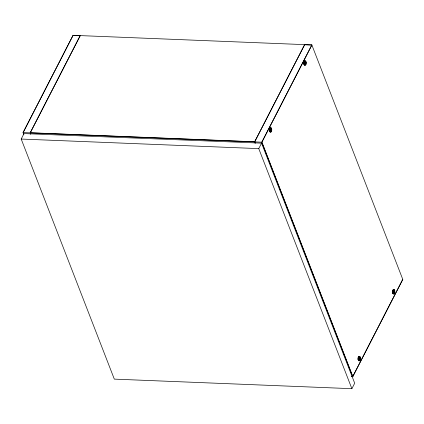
<?xml version="1.0" encoding="UTF-8"?>
<svg xmlns="http://www.w3.org/2000/svg" width="424" height="424" viewBox="0 0 424 424"><rect width="100%" height="100%" fill="white"/><g stroke="black" fill="none" stroke-linecap="round" stroke-linejoin="round"><path stroke-width="0.64" d="M269.457 129.845L270.406 129.945L270.109 128.864A1.829 0.822 -87.7 0 1 270.369 128.366L270.777 129.177L271.27 128.44A1.829 0.822 -87.7 0 1 271.477 128.97L271.084 129.903L271.567 129.988L270.072 129.919M304.628 64.257L305.529 64.612A1.829 0.822 -87.7 0 0 305.784 64.114L305.073 63.807L304.623 64.543A1.829 0.822 -87.7 0 1 304.416 64.008L304.814 63.028L304.512 61.994A1.829 0.822 -87.7 0 1 304.771 61.496L305.142 62.296L305.879 62.1A1.829 0.822 -87.7 0 0 305.672 61.565L304.633 61.872M358.927 357.411L359.965 357.109A1.829 0.822 -87.7 0 1 360.172 357.644L359.775 358.625L360.077 359.658A1.829 0.822 -87.7 0 1 359.822 360.156L359.149 359.886M271.079 129.993L271.381 130.984A1.829 0.822 -87.7 0 1 271.127 131.482L270.279 131.149M305.879 62.1L305.487 63.075L305.784 64.114M359.822 360.156L359.409 359.345L358.916 360.087A1.829 0.822 -87.7 0 1 358.709 359.552L359.107 358.577L358.805 357.538A1.829 0.822 -87.7 0 1 359.064 357.04L359.42 357.829L360.172 357.644M394.574 290.774L394.182 291.707L394.442 292.772A1.829 0.822 -87.7 0 1 394.225 293.281L393.811 292.47L393.318 293.212A1.829 0.822 -87.7 0 1 393.112 292.682L393.509 291.701L393.207 290.668A1.829 0.822 -87.7 0 1 393.467 290.17L393.822 290.959L394.574 290.774A1.829 0.822 -87.7 0 0 394.368 290.239L393.673 290.44M271.127 131.482L270.729 130.677L270.66 131.753L269.86 131.26M305.11 63.801L305.063 64.883L304.22 64.363M393.281 291.15L393.88 290.975L393.933 289.899L392.82 290.461M270.406 129.945L270.014 130.878A1.829 0.822 -87.7 0 0 270.221 131.413L270.687 130.672M358.365 357.273L358.799 356.934M392.767 290.398L393.202 290.064M271.159 129.596L269.982 129.516L271.477 128.97M351.459 376.676L352.757 376.724L402.8 279.458L311.831 44.923L73.082 35.314L23.039 132.579L23.755 134.429M23.871 134.44L23.15 132.59L73.082 35.314M21.2 139.051L24.014 133.581L261.571 143.148L354.692 383.216L351.878 388.686L114.316 379.125L21.2 139.051L258.757 148.617L261.571 143.148M30.199 132.866L80.242 35.6L30.199 132.866L30.682 134.101M254.628 141.902L304.665 44.637L254.628 141.902L255.105 143.137M352.757 376.724L261.788 142.194L311.831 44.923M304.639 62.466L305.28 62.275L305.672 61.565M358.927 358.01L359.573 357.814L359.965 357.109M394.368 290.239L393.88 290.975M402.747 279.331L352.773 376.475L351.469 376.422M304.3 61.703L304.745 61.507M304.639 61.528L305.232 61.231L305.185 62.307L303.987 62.259M269.855 128.594L270.337 128.382M270.236 128.403L270.83 128.101L270.782 129.177L269.463 129.161A1.558 0.7 -87.7 0 1 269.659 128.684M358.301 357.39L359.531 356.769L359.478 357.851L358.285 357.803M303.791 62.323L304.512 61.994M358.084 357.867L358.805 357.538M269.584 129.108L270.109 128.864M392.725 290.885L393.207 290.668M358.492 357.294L359.064 357.04M393.112 290.329L393.44 290.18M269.881 128.848L271.27 128.44M303.785 62.969L304.814 63.028M392.412 291.648L394.665 291.786L393.17 291.717M358.079 358.524L359.107 358.577M73.129 35.441L80.29 35.733M304.718 44.769L311.879 45.055L261.905 142.199L352.821 376.602L351.523 376.554M304.989 61.883L305.736 61.915M304.172 62.111L305.37 62.158M304.384 62.646L305.577 62.694M305.54 63.478L304.395 63.563A1.161 0.519 -87.7 0 1 304.215 63.971M304.088 63.929L305.28 63.976L305.529 64.612M304.183 64.141L304.978 64.236M305.794 64.718L305.084 64.337M270.337 128.748L271.334 128.785M269.77 128.981L270.968 129.029M269.887 129.945L269.94 130.3L271.137 130.353M269.685 130.804L270.878 130.852M270.321 131.032L271.392 131.588M393.08 291.315L394.272 291.362M393.043 292.104L394.235 292.152M392.613 292.422L394.442 292.772M392.783 292.602L393.976 292.65M392.762 292.846L394.225 293.281M358.466 357.655L359.663 357.702M358.678 358.185L359.87 358.232M358.614 358.905L359.833 359.022M358.094 359.218L359.409 359.345L359.356 360.421L358.455 359.833M358.381 359.473L359.573 359.52M358.11 359.706L358.852 359.738M304.474 63.049L305.969 63.118L305.487 63.075M358.768 358.587L360.262 358.662L359.775 358.625M261.788 142.194L23.15 132.59M393.027 291.664L393.509 291.701M271.344 130.968L269.94 130.3M360.04 359.642L359.552 359.451M304.575 64.236L304.231 64.098M359.075 359.255L358.635 358.974M358.815 359.759L358.476 359.621M393.276 292.306L393.806 292.518L393.758 293.551L392.815 292.942M304.395 63.563L305.28 63.976M304.416 64.008L303.801 63.674A1.558 0.7 -87.7 0 0 303.966 64.21M304.623 64.543L304.162 64.294M270.014 130.878L269.436 130.566M270.221 131.413L269.643 131.101M393.112 292.682L392.688 292.449M393.318 293.212L392.857 292.963M392.423 292.306L392.497 292.343A1.558 0.7 -87.7 0 1 392.523 291.118M258.757 148.617L351.878 388.686M255.222 143.148L254.692 141.78L30.263 132.744L30.793 134.111M304.882 61.708A1.558 0.7 -87.7 0 1 305.084 63.658A1.558 0.7 -87.7 0 1 304.225 64.528M303.791 62.662A1.558 0.7 -87.7 0 1 303.913 62.148M304.199 61.628A1.558 0.7 -87.7 0 1 304.347 61.512M269.892 128.414A1.558 0.7 -87.7 0 1 270.724 129.293A1.558 0.7 -87.7 0 1 270.342 131.281A1.558 0.7 -87.7 0 1 269.441 130.735M269.871 128.907A1.161 0.519 -87.7 0 1 270.04 129.394M269.993 130.433A1.161 0.519 -87.7 0 1 269.881 130.725M392.847 290.355A1.558 0.7 -87.7 0 1 393.297 290.149M393.689 290.594A1.558 0.7 -87.7 0 1 393.329 293.18M393.022 293.244A1.558 0.7 -87.7 0 1 392.825 293.122M359.345 357.639A1.558 0.7 -87.7 0 1 359.292 359.499A1.558 0.7 -87.7 0 1 358.471 360.034M358.259 359.753A1.558 0.7 -87.7 0 1 358.068 358.996M358.073 358.317A1.558 0.7 -87.7 0 1 358.206 357.686M358.492 357.172A1.558 0.7 -87.7 0 1 358.64 357.056M358.688 359.101A1.161 0.519 -87.7 0 1 358.508 359.51M305.731 64.013A1.669 0.753 -87.7 0 0 305.269 61.39A1.669 0.753 -87.7 0 0 304.443 63.759A1.669 0.753 -87.7 0 0 305.731 64.013M271.328 130.889A1.669 0.753 -87.7 0 0 270.867 128.26A1.669 0.753 -87.7 0 0 270.04 130.629A1.669 0.753 -87.7 0 0 271.328 130.889M394.426 292.687A1.669 0.753 -87.7 0 0 393.965 290.064A1.669 0.753 -87.7 0 0 393.138 292.428A1.669 0.753 -87.7 0 0 394.426 292.687M360.024 359.557A1.669 0.753 -87.7 0 0 359.563 356.934A1.669 0.753 -87.7 0 0 358.736 359.298A1.669 0.753 -87.7 0 0 360.024 359.557M305.662 64.247A2.274 1.023 -87.7 0 0 304.941 60.77A2.274 1.023 -87.7 0 0 303.891 64.109A2.274 1.023 -87.7 0 0 305.662 64.247M305.98 64.257A2.274 1.023 -87.7 0 0 305.259 60.786A2.274 1.023 -87.7 0 0 304.209 64.125A2.274 1.023 -87.7 0 0 305.98 64.257M271.254 131.117A2.274 1.023 -87.7 0 0 270.538 127.64A2.274 1.023 -87.7 0 0 269.489 130.979A2.274 1.023 -87.7 0 0 271.254 131.117M271.577 131.127A2.274 1.023 -87.7 0 0 270.857 127.656A2.274 1.023 -87.7 0 0 269.807 130.995A2.274 1.023 -87.7 0 0 271.577 131.127M394.357 292.915A2.274 1.023 -87.7 0 0 393.636 289.444A2.274 1.023 -87.7 0 0 392.587 292.777A2.274 1.023 -87.7 0 0 394.357 292.915M394.675 292.931A2.274 1.023 -87.7 0 0 393.954 289.454A2.274 1.023 -87.7 0 0 392.905 292.793A2.274 1.023 -87.7 0 0 394.675 292.931M359.95 359.785A2.274 1.023 -87.7 0 0 359.234 356.314A2.274 1.023 -87.7 0 0 358.185 359.653A2.274 1.023 -87.7 0 0 359.95 359.785M360.273 359.801A2.274 1.023 -87.7 0 0 359.552 356.324A2.274 1.023 -87.7 0 0 358.503 359.663A2.274 1.023 -87.7 0 0 360.273 359.801"/></g></svg>
